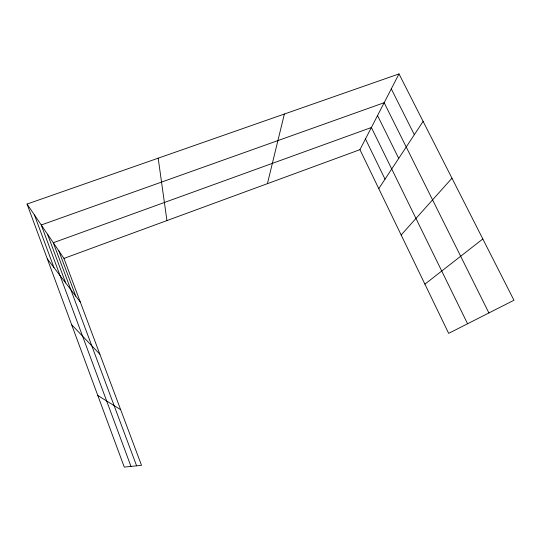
<?xml version="1.0" encoding="UTF-8"?>
<svg xmlns="http://www.w3.org/2000/svg" width="541" height="541" viewBox="0 0 541 541"><rect width="100%" height="100%" fill="white"/><g stroke="black" fill="none" stroke-linecap="round" stroke-linejoin="round"><path stroke-width="0.81" d="M267.423 183.663L284.37 114.029M359.948 149.674L399.001 73.914L513.95 300.248L448.665 333.357L359.948 149.674L63.946 258.409L27.05 204.065L399.001 73.914M378.774 188.647L423.109 121.387M401.152 234.977L451.965 178.205M424.901 284.153L482.829 238.973M97.806 395.471L120.663 409.699M71.655 324.742L99.875 354.247M47.317 258.889L80.338 302.142M391.292 88.873L414.338 134.695M488.915 312.941L384.157 102.709L41.251 224.982L130.983 466.403M377.537 115.551L398.71 158.398M467.58 323.761L371.383 127.5L53.302 242.733L136.602 465.821M365.466 138.969L385.023 179.166M63.946 258.409L141.512 465.321L124.274 467.086L27.05 204.065M58.827 250.868L75.774 296.157M47.513 234.206L65.664 282.916M34.455 214.973L53.965 267.592M158.188 158.182L166.926 220.586"/></g></svg>
